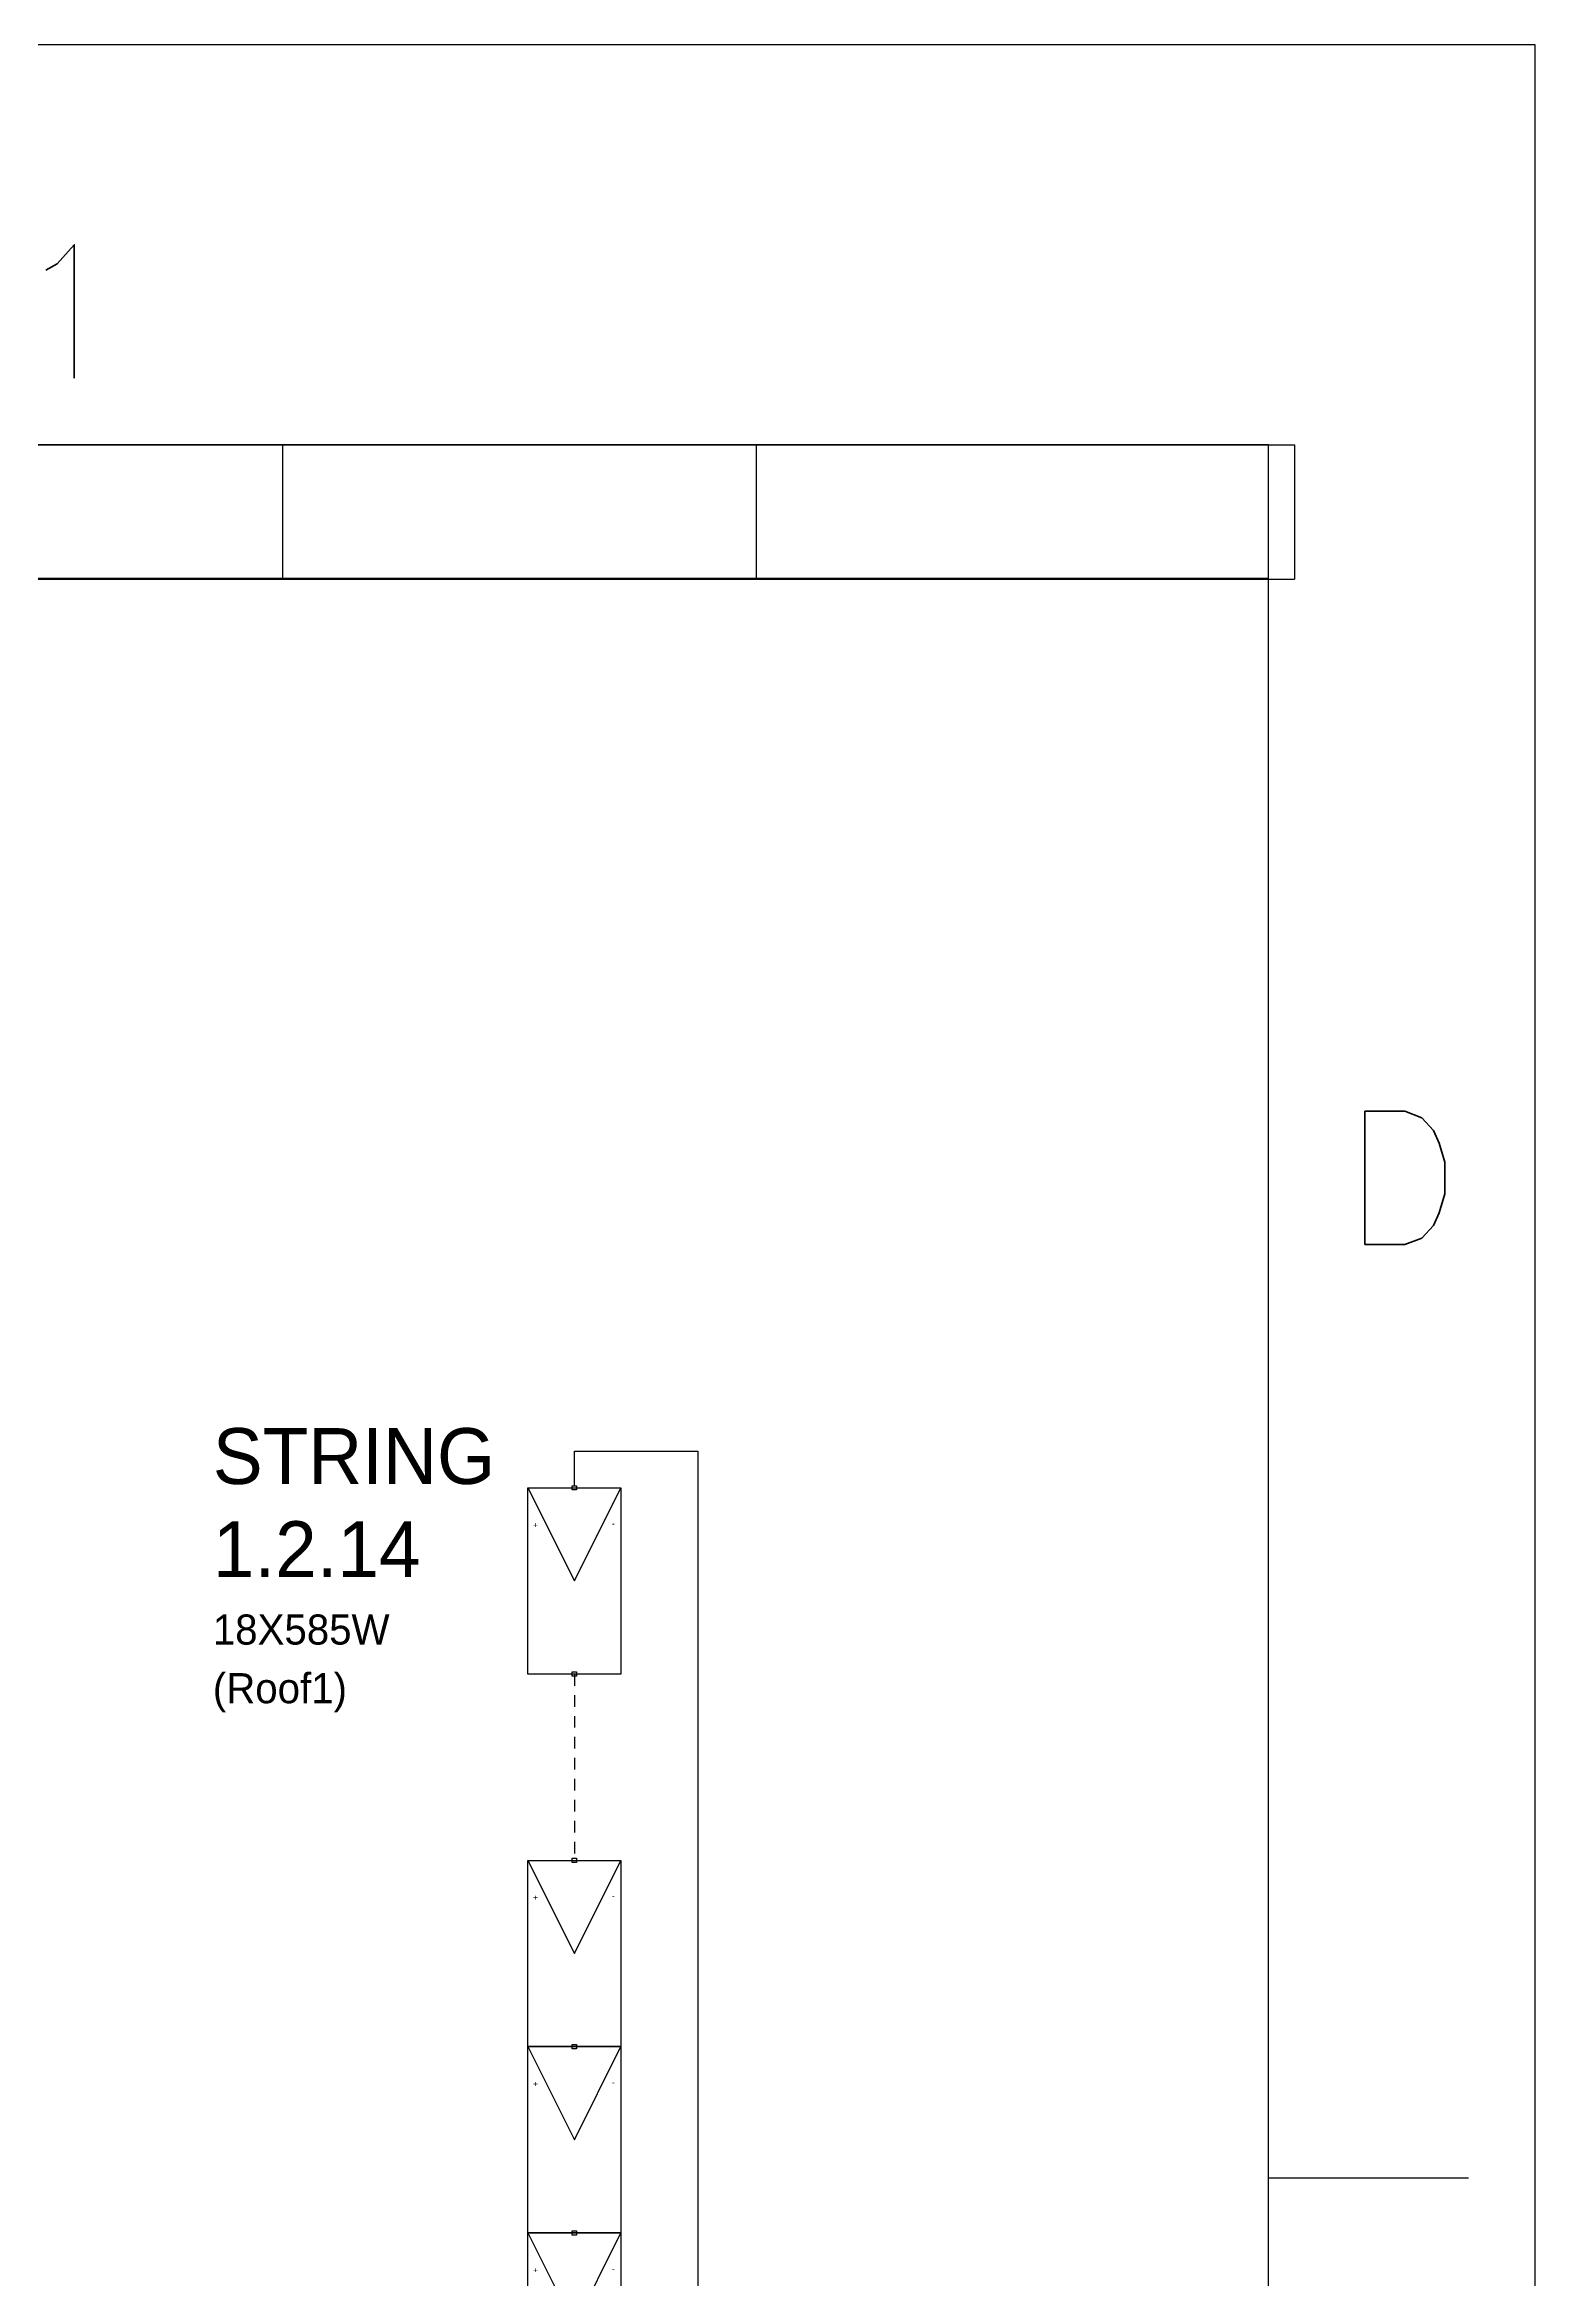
# Model space of a CAD drawing. Header units: inches. Extents: x 4 to 127, y -3 to 89.
# Drawn here: x 110.76 to 126.76, y 64.63 to 88.63 of the extents above; entities that cross this region are included whole.
import ezdxf
from ezdxf.enums import TextEntityAlignment as Align

# ---------------------------------------------------------------- set-up
doc = ezdxf.new("R2010")
doc.units = ezdxf.units.IN
doc.header["$MEASUREMENT"] = 0
doc.linetypes.add('HIDDEN2', pattern=[0.1875, 0.125, -0.0625])
for name, color, linetype in [('GRY_20AWG', 9, 'Continuous'), ('SYMS', 7, 'Continuous'), ('Title Block', 7, 'Continuous'), ('Viewport', 7, 'Continuous'), ('WHT_12AWG', 7, 'Continuous')]:
    doc.layers.add(name, color=color, linetype=linetype)
doc.styles.add('Roman', font='romans')
doc.styles.add('WD', font='romans.shx')

# ---------------------------------------------------------------- blocks, each defined once
blk = doc.blocks.new('ANSI_border_C')
at = {"layer": 'Title Block'}
for p, q in [((21, 16), (0, 16)), ((21, 0), (21, 16)), ((20.5, 15.25), (0.5, 15.25)), ((20.5, 0.75), (20.5, 15.25)), ((15, 15), (20.5, 15)), ((20.5, 12), (20.875, 12))]:
    blk.add_line(p, q, dxfattribs=at)
at = {"layer": 'Title Block', "style": 'Roman'}
for s, p in [('1', (18.25, 15.5)), ('D', (20.75, 13.875))]:
    blk.add_text(s, height=0.25, dxfattribs=at).set_placement(p, align=Align.MIDDLE_CENTER)
blk = doc.blocks.new('JIC_border_C')
at = {"xscale": 5.726708801404052, "yscale": 5.726708801404052, "zscale": 5.726708801404052}
blk.add_blockref('ANSI_border_C', (6.5, -3), dxfattribs=at)
blk = doc.blocks.new('JIC_REVblock_C')
blk.add_line((0, 0), (0, -0.25))
at = {"layer": 'Title Block'}
for p, q in [((-5.5, 0), (-5.5, -0.25)), ((-5.5, 0), (0, 0)), ((-5, -0.25), (-5, 0)), ((-4.62, -0.25), (-4.62, 0)), ((-1.88, -0.25), (-1.88, 0)), ((-1, -0.25), (-1, 0)), ((-5.5, -0.25), (0, -0.25))]:
    blk.add_line(p, q, dxfattribs=at)
at = {"style": 'WD'}
for tag, p in [('ZONE', (-5.3913, -0.1597)), ('REV', (-4.9199, -0.1597)), ('DESCRIPTION', (-3.618, -0.1597)), ('DATE', (-1.5523, -0.1597)), ('APPROVED', (-0.7586, -0.1597))]:
    blk.add_attdef(tag, p, '', height=0.065, dxfattribs=at)
at = {"style": 'WD', "flags": 1}
blk.add_attdef('WD_TB', (-4.5049, -0.1536), '', height=0.03, dxfattribs=at)
blk = doc.blocks.new('HT0_01')
for p, q in [((-0.0625, 0.0625), (0.0625, 0.0625)), ((-0.0625, -0.0625), (-0.0625, 0.0625)), ((0.0625, 0.0625), (0.0625, -0.0625)), ((0.0625, -0.0625), (-0.0625, -0.0625))]:
    blk.add_line(p, q)
at = {"style": 'WD', "flags": 1}
for tag, p in [('X4TERM01', (-0.0625, 0)), ('X2TERM01', (0, 0.0625)), ('X1TERM01', (0.0625, 0)), ('X8TERM01', (0, -0.0625))]:
    blk.add_attdef(tag, p, '', height=0.01, dxfattribs=at)
blk = doc.blocks.new('PVM')
at = {"color": 5}
for p, q in [((2, 1), (1, 0.5)), ((1, 0.5), (2, 0))]:
    blk.add_line(p, q, dxfattribs=at)
blk.add_lwpolyline([(0, 1), (2, 1), (2, 0), (0, 0)], close=True, dxfattribs=at)
at = {"layer": 'SYMS', "color": 5, "xscale": 0.3699338068975089, "yscale": 0.3699338068975089, "zscale": 0.3699338068975089}
for p in [(0, 0.5), (2, 0.5)]:
    blk.add_blockref('HT0_01', p, dxfattribs=at)
at = {"color": 5, "char_height": 0.065, "attachment_point": 1}
for s, insert, rotation in [('+', (1.625, 0.883), 180), ('-', (1.57, 0.067), 90)]:
    blk.add_mtext_dynamic_manual_height_columns(s, width=0.09892, gutter_width=0.325, heights=[0], dxfattribs=dict(at, insert=insert, rotation=rotation))

msp = doc.modelspace()

# ---------------------------------------------------------------- linework, layer by layer
at = {"color": 240, "linetype": 'HIDDEN2', "true_color": 0xed1f24}
msp.add_line((116.443, 71.131), (116.443, 69.131), dxfattribs=at)
at = {"layer": 'GRY_20AWG', "color": 240, "true_color": 0xed1f24}
for p, q in [((116.443, 73.155), (116.443, 73.525)), ((116.443, 73.525), (117.767, 73.525))]:
    msp.add_line(p, q, dxfattribs=at)
at = {"layer": 'WHT_12AWG', "color": 240, "true_color": 0xed1f24}
msp.add_line((117.767, 73.525), (117.767, 25.727), dxfattribs=at)

# ---------------------------------------------------------------- block references
at = {"xscale": 5.777177524552554, "yscale": 5.777177524552554, "zscale": 5.777177524552554}
msp.add_blockref('JIC_REVblock_C', (124.175, 84.332), dxfattribs=at)
at = {"layer": 'SYMS', "rotation": 90}
for p in [(116.943, 71.131), (116.943, 67.131), (116.943, 65.131), (116.943, 63.131)]:
    msp.add_blockref('PVM', p, dxfattribs=at)
at = {"layer": 'Viewport'}
msp.add_blockref('JIC_border_C', (0, 0), dxfattribs=at)

# ---------------------------------------------------------------- texts
at = {"color": 240, "true_color": 0xed1f24}
for s, p in [('STRING', (112.561, 73.172)), ('1.2.14', (112.561, 72.172))]:
    msp.add_text(s, height=0.6, dxfattribs=at).set_placement(p)
at = {"color": 18, "true_color": 0x000000}
for s, p in [('18X585W', (112.561, 71.448)), ('(Roof1)', (112.561, 70.818))]:
    msp.add_text(s, height=0.3231, dxfattribs=at).set_placement(p)

doc.saveas('drawing.dxf')
